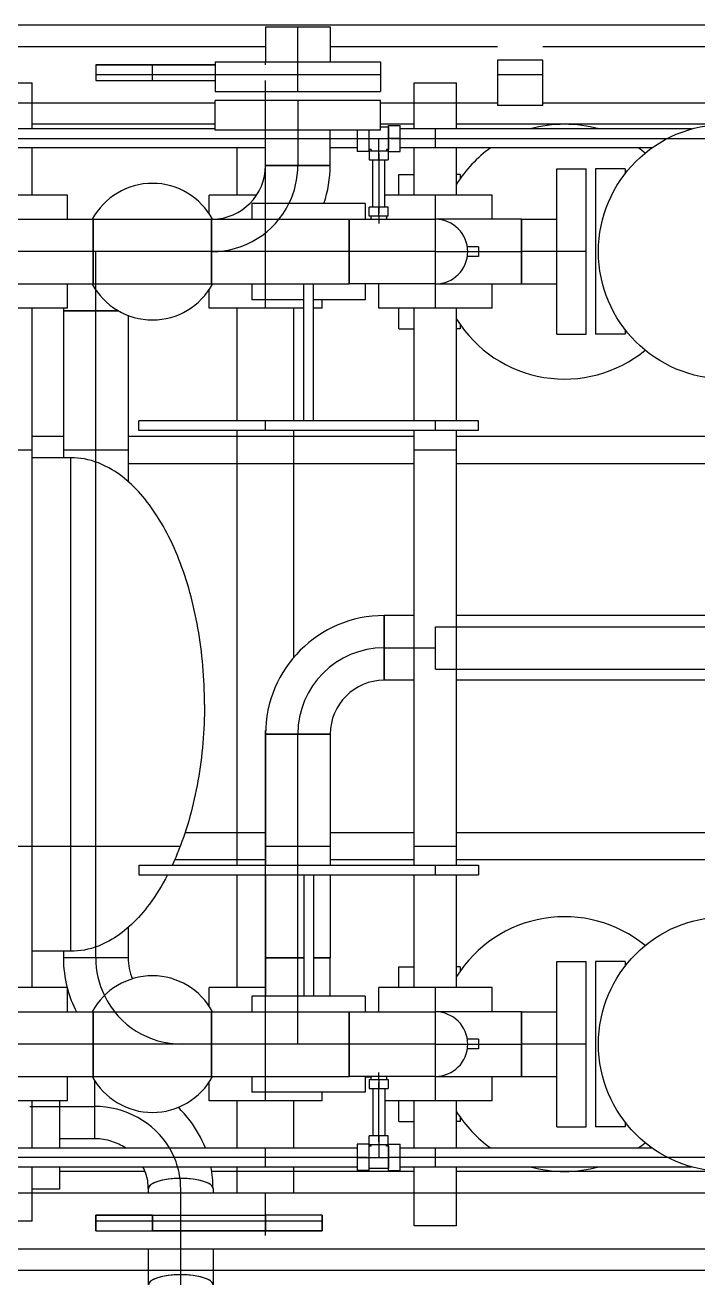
# Model space of a CAD drawing. Header units: inches. Extents: x 517790 to 538444, y 301815 to 302461.
# Drawn here: x 517881.361 to 517882.483, y 302322.958 to 302325.059 of the extents above; entities that cross this region are included whole.
import ezdxf

# ---------------------------------------------------------------- set-up
doc = ezdxf.new("R2010")
doc.units = ezdxf.units.IN
doc.header["$MEASUREMENT"] = 0
doc.layers.add('硅胶总平面底图 工艺装置区', color=253, linetype='Continuous')

msp = doc.modelspace()

# ---------------------------------------------------------------- linework, layer by layer
at = {"layer": '硅胶总平面底图 工艺装置区', "color": 253, "linetype": 'Continuous', "lineweight": -3}
for p, q in [((517881.7623, 302325.0589), (517875.7208, 302325.0589)), ((517881.8702, 302325.0589), (517881.7623, 302325.0589)), ((517881.7623, 302325.0561), (517881.8162, 302325.0561)), ((517881.7623, 302325.0561), (517881.7623, 302324.9977)), ((517881.7623, 302325.0561), (517881.8702, 302325.0561)), ((517881.8162, 302324.9482), (517881.8162, 302325.0561)), ((517881.8162, 302325.0561), (517881.8702, 302325.0561)), ((517882.1494, 302325.0589), (517881.8702, 302325.0589)), ((517881.8702, 302325.0561), (517881.8702, 302324.9977)), ((517882.2249, 302325.0589), (517882.1494, 302325.0589)), ((517883.2909, 302325.0589), (517882.2249, 302325.0589)), ((517875.8121, 302325.0235), (517881.7623, 302325.0235)), ((517881.8702, 302325.0235), (517882.1494, 302325.0235)), ((517882.2249, 302325.0235), (517883.5591, 302325.0235)), ((517881.6783, 302324.9977), (517881.8162, 302324.9977)), ((517881.6783, 302324.9977), (517881.6783, 302324.9482)), ((517881.8162, 302324.9977), (517881.9541, 302324.9977)), ((517881.9541, 302324.9977), (517881.9541, 302324.9482)), ((517882.1494, 302325.0006), (517882.1494, 302324.925)), ((517882.1494, 302325.0006), (517882.1494, 302324.925)), ((517882.2249, 302325.0006), (517882.1494, 302325.0006)), ((517882.2249, 302325.0006), (517882.1494, 302325.0006)), ((517882.2249, 302324.925), (517882.2249, 302325.0006)), ((517882.2249, 302324.925), (517882.2249, 302325.0006)), ((517881.5736, 302324.9929), (517881.4792, 302324.9929)), ((517881.4792, 302324.9929), (517881.5736, 302324.9929)), ((517881.4792, 302324.9929), (517881.4792, 302324.9665)), ((517881.4792, 302324.9929), (517881.4792, 302324.9665)), ((517881.9541, 302324.9763), (517881.4792, 302324.9763)), ((517881.5736, 302324.9665), (517881.5736, 302324.9929)), ((517881.5736, 302324.9665), (517881.5736, 302324.9929)), ((517881.6783, 302324.9929), (517881.5736, 302324.9929)), ((517881.5736, 302324.9929), (517881.6783, 302324.9929)), ((517881.5736, 302324.9665), (517881.5736, 302324.9929)), ((517881.7624, 302324.9929), (517881.7624, 302324.9972)), ((517882.2249, 302324.9763), (517882.1494, 302324.9763)), ((517881.3022, 302324.9628), (517881.373, 302324.9628)), ((517881.373, 302324.8859), (517881.373, 302324.9628)), ((517881.4792, 302324.9665), (517881.5736, 302324.9665)), ((517881.4792, 302324.9665), (517881.5736, 302324.9665)), ((517881.5736, 302324.9665), (517881.6783, 302324.9665)), ((517881.5736, 302324.9665), (517881.6783, 302324.9665)), ((517881.7624, 302324.5869), (517881.7624, 302324.9665)), ((517882.0102, 302324.9628), (517882.081, 302324.9628)), ((517882.0102, 302324.8859), (517882.0102, 302324.9628)), ((517882.081, 302324.8859), (517882.081, 302324.9628)), ((517881.6783, 302324.9482), (517881.8162, 302324.9482)), ((517881.8162, 302324.9482), (517881.9541, 302324.9482)), ((517881.6783, 302324.9291), (517880.5177, 302324.9291)), ((517881.8162, 302324.9331), (517881.6783, 302324.9331)), ((517881.6783, 302324.8837), (517881.6783, 302324.9331)), ((517881.8162, 302324.9331), (517881.8162, 302324.8252)), ((517881.9541, 302324.9331), (517881.8162, 302324.9331)), ((517881.9541, 302324.8837), (517881.9541, 302324.9331)), ((517882.1494, 302324.9291), (517881.9541, 302324.9291)), ((517882.2249, 302324.925), (517882.1494, 302324.925)), ((517882.2249, 302324.925), (517882.1494, 302324.925)), ((517883.3025, 302324.9291), (517882.2249, 302324.9291)), ((517881.6783, 302324.8937), (517881.373, 302324.8937)), ((517882.0102, 302324.8937), (517881.9541, 302324.8937)), ((517883.2251, 302324.8937), (517882.081, 302324.8937)), ((517881.6783, 302324.8859), (517878.0695, 302324.8859)), ((517881.8162, 302324.8837), (517881.6783, 302324.8837)), ((517881.7623, 302324.8252), (517881.7623, 302324.8837)), ((517881.9541, 302324.8837), (517881.8162, 302324.8837)), ((517881.8702, 302324.8252), (517881.8702, 302324.8837)), ((517881.9152, 302324.8837), (517881.9152, 302324.8484)), ((517881.9347, 302324.8837), (517881.9347, 302324.8484)), ((517881.9676, 302324.8888), (517881.9541, 302324.8888)), ((517881.9676, 302324.8484), (517881.9676, 302324.8918)), ((517881.9676, 302324.8918), (517881.9871, 302324.8918)), ((517881.9676, 302324.8888), (517881.9676, 302324.8514)), ((517881.9871, 302324.8484), (517881.9871, 302324.8918)), ((517882.4729, 302324.8859), (517881.9871, 302324.8859)), ((517882.0456, 302324.8544), (517882.0456, 302324.8859)), ((517878.0695, 302324.8701), (517881.7623, 302324.8701)), ((517881.7623, 302324.8544), (517878.0695, 302324.8544)), ((517881.373, 302324.7757), (517881.373, 302324.8544)), ((517881.7152, 302324.7757), (517881.7152, 302324.8544)), ((517881.7623, 302324.8701), (517881.8702, 302324.8701)), ((517881.8702, 302324.8701), (517881.9152, 302324.8701)), ((517881.9152, 302324.8544), (517881.8702, 302324.8544)), ((517881.9152, 302324.8701), (517881.9317, 302324.8701)), ((517881.9152, 302324.8701), (517881.9317, 302324.8701)), ((517881.9317, 302324.8701), (517881.9347, 302324.8701)), ((517881.9347, 302324.8701), (517881.9676, 302324.8701)), ((517881.9384, 302324.8514), (517881.9347, 302324.8514)), ((517881.9384, 302324.8514), (517881.9384, 302324.8492)), ((517881.9512, 302324.8492), (517881.9512, 302324.8701)), ((517881.9676, 302324.8514), (517881.9639, 302324.8514)), ((517881.9639, 302324.8514), (517881.9639, 302324.8492)), ((517881.9676, 302324.8701), (517881.9676, 302324.8701)), ((517881.9706, 302324.8701), (517881.9676, 302324.8701)), ((517881.9706, 302324.8701), (517881.9871, 302324.8701)), ((517881.9871, 302324.8701), (517881.9706, 302324.8701)), ((517881.9871, 302324.8701), (517882.4327, 302324.8701)), ((517882.4068, 302324.8544), (517881.9871, 302324.8544)), ((517882.0102, 302324.7757), (517882.0102, 302324.8544)), ((517882.081, 302324.7757), (517882.081, 302324.8544)), ((517882.4327, 302324.8701), (517882.6273, 302324.8701)), ((517881.9347, 302324.8484), (517881.9152, 302324.8484)), ((517881.9354, 302324.8492), (517881.9512, 302324.8492)), ((517881.9354, 302324.8492), (517881.9354, 302324.8342)), ((517881.9354, 302324.8342), (517881.9512, 302324.8342)), ((517881.9411, 302324.7554), (517881.9411, 302324.8342)), ((517881.9512, 302324.8445), (517881.9512, 302324.8492)), ((517881.9512, 302324.8492), (517881.9669, 302324.8492)), ((517881.9512, 302324.8445), (517881.9512, 302324.8342)), ((517881.9512, 302324.8342), (517881.9512, 302324.8445)), ((517881.9512, 302324.8342), (517881.9512, 302324.7554)), ((517881.9512, 302324.8342), (517881.9669, 302324.8342)), ((517881.9612, 302324.7554), (517881.9612, 302324.8342)), ((517881.9669, 302324.8492), (517881.9669, 302324.8342)), ((517881.9676, 302324.8484), (517881.9871, 302324.8484)), ((517881.7623, 302324.8252), (517881.8702, 302324.8252)), ((517881.8162, 302324.8252), (517881.7623, 302324.8252)), ((517881.8162, 302324.8252), (517881.8162, 302324.8252)), ((517881.8162, 302324.8252), (517881.8162, 302324.8252)), ((517881.8702, 302324.8252), (517881.8162, 302324.8252)), ((517881.9848, 302324.7757), (517881.9848, 302324.8102)), ((517881.9848, 302324.8102), (517882.0102, 302324.8102)), ((517882.0868, 302324.8102), (517882.081, 302324.8102)), ((517882.0868, 302324.8102), (517882.0868, 302324.803)), ((517882.2479, 302324.6813), (517882.2479, 302324.8192)), ((517882.2479, 302324.8192), (517882.2973, 302324.8192)), ((517882.2973, 302324.6813), (517882.2973, 302324.8192)), ((517882.3124, 302324.8192), (517882.3124, 302324.6813)), ((517882.3619, 302324.8192), (517882.3124, 302324.8192)), ((517882.3619, 302324.8192), (517882.3619, 302324.8111)), ((517881.432, 302324.7757), (517881.2432, 302324.7757)), ((517881.432, 302324.7353), (517881.432, 302324.7757)), ((517881.7474, 302324.7757), (517881.668, 302324.7757)), ((517881.668, 302324.7451), (517881.668, 302324.7757)), ((517882.14, 302324.7757), (517881.9612, 302324.7757)), ((517882.0456, 302324.5869), (517882.0456, 302324.7757)), ((517882.14, 302324.7353), (517882.14, 302324.7757)), ((517881.7397, 302324.7616), (517881.7397, 302324.7353)), ((517881.9285, 302324.7616), (517881.7397, 302324.7616)), ((517881.9285, 302324.7616), (517881.9285, 302324.7353)), ((517881.9669, 302324.7554), (517881.9354, 302324.7554)), ((517881.9354, 302324.7404), (517881.9354, 302324.7554)), ((517881.9512, 302324.7451), (517881.9512, 302324.7554)), ((517881.9512, 302324.7554), (517881.9512, 302324.7451)), ((517881.9669, 302324.7404), (517881.9669, 302324.7554)), ((517879.2158, 302324.7353), (517881.4748, 302324.7353)), ((517881.4748, 302324.6274), (517881.4748, 302324.7353)), ((517881.4748, 302324.7353), (517881.6723, 302324.7353)), ((517881.4748, 302324.7353), (517881.4748, 302324.6274)), ((517881.6723, 302324.6274), (517881.6723, 302324.7353)), ((517881.6723, 302324.7353), (517881.6723, 302324.6274)), ((517881.6723, 302324.7353), (517881.9017, 302324.7353)), ((517881.9017, 302324.6274), (517881.9017, 302324.7353)), ((517881.9017, 302324.7353), (517882.0456, 302324.7353)), ((517881.9017, 302324.7353), (517881.9017, 302324.6274)), ((517881.9285, 302324.7356), (517881.9371, 302324.7356)), ((517881.9669, 302324.7404), (517881.9354, 302324.7404)), ((517881.9384, 302324.7353), (517881.9384, 302324.7404)), ((517881.9512, 302324.7404), (517881.9512, 302324.7451)), ((517881.9512, 302324.7404), (517881.9512, 302324.7404)), ((517881.9512, 302324.7404), (517881.9512, 302324.7353)), ((517881.9512, 302324.7353), (517881.9512, 302324.7285)), ((517881.9639, 302324.7404), (517881.9639, 302324.7353)), ((517882.1894, 302324.7353), (517882.0456, 302324.7353)), ((517882.1894, 302324.7353), (517882.1894, 302324.6813)), ((517882.1894, 302324.6813), (517882.1894, 302324.7353)), ((517882.1894, 302324.7353), (517882.2479, 302324.7353)), ((517882.1173, 302324.6894), (517882.0989, 302324.6894)), ((517882.1173, 302324.6894), (517882.1173, 302324.6733)), ((517881.4748, 302324.6813), (517879.263, 302324.6813)), ((517881.4748, 302324.6813), (517881.4748, 302324.6813)), ((517881.6723, 302324.6813), (517881.4748, 302324.6813)), ((517881.4748, 302324.6813), (517881.4748, 302324.6813)), ((517881.4792, 302324.6176), (517881.4792, 302324.6813)), ((517881.6723, 302324.6813), (517881.6723, 302324.6813)), ((517881.9017, 302324.6813), (517881.6723, 302324.6813)), ((517881.9017, 302324.6813), (517881.9017, 302324.6813)), ((517881.9017, 302324.6813), (517881.9017, 302324.6813)), ((517882.0456, 302324.6813), (517881.9017, 302324.6813)), ((517882.0456, 302324.6813), (517882.1173, 302324.6813)), ((517882.1173, 302324.6733), (517882.0989, 302324.6733)), ((517882.1173, 302324.6813), (517882.1894, 302324.6813)), ((517882.1894, 302324.6813), (517882.1894, 302324.6813)), ((517882.1894, 302324.6813), (517882.1894, 302324.6813)), ((517882.1894, 302324.6813), (517882.1894, 302324.6274)), ((517882.2973, 302324.6813), (517882.1894, 302324.6813)), ((517882.1894, 302324.6274), (517882.1894, 302324.6813)), ((517882.2479, 302324.5435), (517882.2479, 302324.6813)), ((517882.2973, 302324.5435), (517882.2973, 302324.6813)), ((517882.3124, 302324.6813), (517882.3124, 302324.5435)), ((517879.2158, 302324.6274), (517881.4748, 302324.6274)), ((517881.432, 302324.5869), (517881.432, 302324.6274)), ((517881.4748, 302324.6274), (517881.6723, 302324.6274)), ((517881.6723, 302324.6274), (517881.9017, 302324.6274)), ((517881.7397, 302324.6274), (517881.7397, 302324.6011)), ((517881.8261, 302324.3991), (517881.8261, 302324.6274)), ((517881.8421, 302324.3991), (517881.8421, 302324.6274)), ((517882.0456, 302324.6274), (517881.9017, 302324.6274)), ((517881.9285, 302324.6274), (517881.9285, 302324.6011)), ((517881.9512, 302324.5869), (517881.9512, 302324.6274)), ((517882.0456, 302324.6274), (517882.1894, 302324.6274)), ((517882.14, 302324.5869), (517882.14, 302324.6274)), ((517882.1894, 302324.6274), (517882.2479, 302324.6274)), ((517881.4792, 302324.5826), (517881.4792, 302324.6176)), ((517881.668, 302324.5869), (517881.668, 302324.6176)), ((517881.8261, 302324.6011), (517881.7397, 302324.6011)), ((517881.9285, 302324.6011), (517881.8421, 302324.6011)), ((517881.8568, 302324.5869), (517881.8568, 302324.6011)), ((517881.432, 302324.5869), (517881.2432, 302324.5869)), ((517881.373, 302323.4542), (517881.373, 302324.5869)), ((517881.4252, 302324.5869), (517881.4252, 302324.5826)), ((517881.4792, 302324.5826), (517881.4252, 302324.5826)), ((517881.4252, 302324.5826), (517881.4252, 302324.3377)), ((517881.4252, 302324.5826), (517881.4792, 302324.5826)), ((517881.4792, 302324.3305), (517881.4792, 302324.5826)), ((517881.5169, 302324.5826), (517881.4792, 302324.5826)), ((517881.4792, 302324.5826), (517881.4792, 302324.5826)), ((517881.4792, 302324.5826), (517881.5169, 302324.5826)), ((517881.8261, 302324.5869), (517881.668, 302324.5869)), ((517881.7152, 302324.3991), (517881.7152, 302324.5869)), ((517881.8096, 302324.3991), (517881.8096, 302324.5869)), ((517881.8568, 302324.5869), (517881.8421, 302324.5869)), ((517882.14, 302324.5869), (517881.9512, 302324.5869)), ((517881.9848, 302324.5525), (517881.9848, 302324.5869)), ((517882.0102, 302324.3991), (517882.0102, 302324.5869)), ((517882.081, 302324.3991), (517882.081, 302324.5869)), ((517881.5331, 302324.5749), (517881.5331, 302324.298)), ((517882.0868, 302324.5597), (517882.0868, 302324.5525)), ((517881.9848, 302324.5525), (517882.0102, 302324.5525)), ((517882.0868, 302324.5525), (517882.081, 302324.5525)), ((517882.2479, 302324.5435), (517882.2973, 302324.5435)), ((517882.3619, 302324.5435), (517882.3124, 302324.5435)), ((517882.3619, 302324.5516), (517882.3619, 302324.5435)), ((517882.1173, 302324.3991), (517881.5509, 302324.3991)), ((517881.5509, 302324.383), (517881.5509, 302324.3991)), ((517881.7624, 302324.383), (517881.7624, 302324.3991)), ((517882.0456, 302324.383), (517882.0456, 302324.3991)), ((517882.1173, 302324.383), (517882.1173, 302324.3991)), ((517881.373, 302324.3736), (517881.4252, 302324.3736)), ((517881.5331, 302324.3736), (517882.0102, 302324.3736)), ((517882.1173, 302324.383), (517881.5509, 302324.383)), ((517881.7152, 302323.6581), (517881.7152, 302324.383)), ((517881.8096, 302324.005), (517881.8096, 302324.383)), ((517882.0102, 302323.6581), (517882.0102, 302324.383)), ((517882.081, 302323.6581), (517882.081, 302324.383)), ((517882.081, 302324.3736), (517883.2373, 302324.3736)), ((517881.3022, 302324.3509), (517881.373, 302324.3509)), ((517881.4252, 302324.3509), (517881.5331, 302324.3509)), ((517882.0102, 302324.3509), (517882.081, 302324.3509)), ((517881.4376, 302324.3377), (517881.373, 302324.3377)), ((517881.4376, 302323.5146), (517881.4376, 302324.3377)), ((517881.4376, 302323.5146), (517881.4376, 302324.3377)), ((517881.4792, 302323.5218), (517881.4792, 302324.3305)), ((517881.5331, 302324.3283), (517882.0102, 302324.3283)), ((517882.081, 302324.3283), (517883.2373, 302324.3283)), ((517881.9601, 302324.0745), (517881.9601, 302323.9666)), ((517881.9601, 302323.9666), (517881.9601, 302324.0745)), ((517882.0102, 302324.0745), (517881.9601, 302324.0745)), ((517883.0556, 302324.0745), (517882.081, 302324.0745)), ((517882.0456, 302323.9851), (517882.0456, 302324.0559)), ((517882.0456, 302324.0559), (517883.2727, 302324.0559)), ((517881.9601, 302324.0205), (517881.9601, 302324.0205)), ((517881.9601, 302324.0205), (517881.9601, 302324.0205)), ((517881.9601, 302324.0205), (517882.0102, 302324.0205)), ((517882.0102, 302324.0205), (517882.0456, 302324.0205)), ((517882.0456, 302323.9851), (517883.2727, 302323.9851)), ((517882.0102, 302323.9666), (517881.9601, 302323.9666)), ((517883.0556, 302323.9666), (517882.081, 302323.9666)), ((517881.7623, 302323.8767), (517881.8702, 302323.8767)), ((517881.8702, 302323.8767), (517881.7623, 302323.8767)), ((517881.7623, 302323.8767), (517881.7623, 302323.6581)), ((517881.7624, 302323.2654), (517881.7624, 302323.8829)), ((517881.8162, 302323.8767), (517881.8162, 302323.8767)), ((517881.8162, 302323.8767), (517881.8162, 302323.8767)), ((517881.8162, 302323.6581), (517881.8162, 302323.8767)), ((517881.8702, 302323.8767), (517881.8702, 302323.6581)), ((517881.6281, 302323.7128), (517881.7623, 302323.7128)), ((517881.8702, 302323.7128), (517882.0102, 302323.7128)), ((517882.081, 302323.7128), (517883.2373, 302323.7128)), ((517875.897, 302323.6901), (517881.6201, 302323.6901)), ((517881.7623, 302323.6901), (517881.8702, 302323.6901)), ((517882.0102, 302323.6901), (517882.081, 302323.6901)), ((517881.5509, 302323.6581), (517882.1173, 302323.6581)), ((517881.5509, 302323.6581), (517881.5509, 302323.642)), ((517881.6109, 302323.6675), (517881.7623, 302323.6675)), ((517881.8162, 302323.642), (517881.8162, 302323.6581)), ((517881.8702, 302323.6675), (517882.0102, 302323.6675)), ((517882.0456, 302323.642), (517882.0456, 302323.6581)), ((517882.081, 302323.6675), (517883.2373, 302323.6675)), ((517882.1173, 302323.6581), (517882.1173, 302323.642)), ((517881.5509, 302323.642), (517882.1173, 302323.642)), ((517881.7152, 302323.4542), (517881.7152, 302323.642)), ((517881.7623, 302323.642), (517881.7623, 302323.5036)), ((517881.8162, 302323.5036), (517881.8162, 302323.642)), ((517881.8261, 302323.642), (517881.8261, 302323.44)), ((517881.8421, 302323.642), (517881.8421, 302323.44)), ((517881.8702, 302323.642), (517881.8702, 302323.5036)), ((517882.0102, 302323.4542), (517882.0102, 302323.642)), ((517882.081, 302323.4542), (517882.081, 302323.642)), ((517881.5331, 302323.5543), (517881.5331, 302323.5036)), ((517881.4376, 302323.5146), (517881.373, 302323.5146)), ((517881.4252, 302323.5146), (517881.4252, 302323.5036)), ((517881.4792, 302323.5036), (517881.4792, 302323.5218)), ((517881.5331, 302323.5036), (517881.4252, 302323.5036)), ((517881.4792, 302323.5036), (517881.4252, 302323.5036)), ((517881.4792, 302323.5036), (517881.4792, 302323.5036)), ((517881.4792, 302323.5036), (517881.4792, 302323.5036)), ((517881.5331, 302323.5036), (517881.4792, 302323.5036)), ((517881.8261, 302323.5036), (517881.7623, 302323.5036)), ((517881.7623, 302323.5036), (517881.8162, 302323.5036)), ((517881.7623, 302323.5036), (517881.7623, 302323.44)), ((517881.8162, 302323.5036), (517881.8162, 302323.5036)), ((517881.8162, 302323.5036), (517881.8162, 302323.5036)), ((517881.8162, 302323.44), (517881.8162, 302323.5036)), ((517881.8162, 302323.5036), (517881.8261, 302323.5036)), ((517881.8702, 302323.5036), (517881.8421, 302323.5036)), ((517881.8421, 302323.5036), (517881.8702, 302323.5036)), ((517881.8702, 302323.44), (517881.8702, 302323.5036)), ((517881.9848, 302323.4542), (517881.9848, 302323.4886)), ((517881.9848, 302323.4886), (517882.0102, 302323.4886)), ((517882.0868, 302323.4886), (517882.081, 302323.4886)), ((517882.0868, 302323.4886), (517882.0868, 302323.4814)), ((517882.2479, 302323.3598), (517882.2479, 302323.4976)), ((517882.2479, 302323.4976), (517882.2973, 302323.4976)), ((517882.2973, 302323.3598), (517882.2973, 302323.4976)), ((517882.3124, 302323.4976), (517882.3124, 302323.3598)), ((517882.3619, 302323.4976), (517882.3124, 302323.4976)), ((517882.3619, 302323.4976), (517882.3619, 302323.4895)), ((517881.432, 302323.4542), (517881.2432, 302323.4542)), ((517881.432, 302323.4137), (517881.432, 302323.4542)), ((517881.7623, 302323.4542), (517881.668, 302323.4542)), ((517881.668, 302323.4235), (517881.668, 302323.4542)), ((517882.14, 302323.4542), (517881.9512, 302323.4542)), ((517881.9512, 302323.4137), (517881.9512, 302323.4542)), ((517882.0456, 302323.2654), (517882.0456, 302323.4542)), ((517882.14, 302323.4137), (517882.14, 302323.4542)), ((517881.7397, 302323.44), (517881.7397, 302323.4137)), ((517881.9285, 302323.44), (517881.7397, 302323.44)), ((517881.8162, 302323.3598), (517881.8162, 302323.44)), ((517881.9285, 302323.44), (517881.9285, 302323.4137)), ((517879.2158, 302323.4137), (517881.4748, 302323.4137)), ((517881.4748, 302323.3058), (517881.4748, 302323.4137)), ((517881.4748, 302323.4137), (517881.6723, 302323.4137)), ((517881.4748, 302323.4137), (517881.4748, 302323.3598)), ((517881.6723, 302323.3058), (517881.6723, 302323.4137)), ((517881.6723, 302323.4137), (517881.6723, 302323.3058)), ((517881.6723, 302323.4137), (517881.9017, 302323.4137)), ((517881.9017, 302323.4137), (517881.9017, 302323.3058)), ((517881.9017, 302323.3058), (517881.9017, 302323.4137)), ((517881.9017, 302323.4137), (517882.0456, 302323.4137)), ((517882.1894, 302323.4137), (517882.0456, 302323.4137)), ((517882.1894, 302323.3598), (517882.1894, 302323.4137)), ((517882.1894, 302323.4137), (517882.2479, 302323.4137)), ((517882.1894, 302323.4137), (517882.1894, 302323.3598)), ((517881.4748, 302323.3598), (517879.263, 302323.3598)), ((517881.4748, 302323.3598), (517881.4748, 302323.3598)), ((517881.6723, 302323.3598), (517881.4748, 302323.3598)), ((517881.4748, 302323.3598), (517881.4748, 302323.3598)), ((517881.4748, 302323.3598), (517881.4748, 302323.3058)), ((517881.6723, 302323.3598), (517881.6723, 302323.3598)), ((517881.9017, 302323.3598), (517881.6723, 302323.3598)), ((517881.9017, 302323.3598), (517881.9017, 302323.3598)), ((517881.9017, 302323.3598), (517881.9017, 302323.3598)), ((517882.0456, 302323.3598), (517881.9017, 302323.3598)), ((517882.0456, 302323.3598), (517882.1173, 302323.3598)), ((517882.1173, 302323.3678), (517882.0989, 302323.3678)), ((517882.1173, 302323.3678), (517882.1173, 302323.3517)), ((517882.1173, 302323.3598), (517882.1894, 302323.3598)), ((517882.2973, 302323.3598), (517882.1894, 302323.3598)), ((517882.1894, 302323.3058), (517882.1894, 302323.3598)), ((517882.1894, 302323.3598), (517882.1894, 302323.3598)), ((517882.1894, 302323.3598), (517882.1894, 302323.3598)), ((517882.1894, 302323.3598), (517882.1894, 302323.3058)), ((517882.2479, 302323.2219), (517882.2479, 302323.3598)), ((517882.2973, 302323.2219), (517882.2973, 302323.3598)), ((517882.3124, 302323.3598), (517882.3124, 302323.2219)), ((517882.1173, 302323.3517), (517882.0989, 302323.3517)), ((517879.2158, 302323.3058), (517881.4748, 302323.3058)), ((517881.432, 302323.2654), (517881.432, 302323.3058)), ((517881.4748, 302323.3058), (517881.6723, 302323.3058)), ((517881.4769, 302323.2995), (517881.4769, 302323.2559)), ((517881.668, 302323.2654), (517881.668, 302323.296)), ((517881.6723, 302323.3058), (517881.9017, 302323.3058)), ((517881.7397, 302323.3058), (517881.7397, 302323.2795)), ((517882.0456, 302323.3058), (517881.9017, 302323.3058)), ((517881.9285, 302323.3058), (517881.9285, 302323.2795)), ((517881.9285, 302323.3055), (517881.9371, 302323.3055)), ((517881.9354, 302323.3007), (517881.9669, 302323.3007)), ((517881.9354, 302323.3007), (517881.9354, 302323.2857)), ((517881.9384, 302323.3007), (517881.9384, 302323.3058)), ((517881.9512, 302323.3058), (517881.9512, 302323.3126)), ((517881.9512, 302323.3007), (517881.9512, 302323.3058)), ((517881.9512, 302323.3007), (517881.9512, 302323.3007)), ((517881.9512, 302323.3007), (517881.9512, 302323.296)), ((517881.9512, 302323.296), (517881.9512, 302323.2857)), ((517881.9512, 302323.2857), (517881.9512, 302323.296)), ((517881.9639, 302323.3058), (517881.9639, 302323.3007)), ((517881.9669, 302323.3007), (517881.9669, 302323.2857)), ((517882.0456, 302323.3058), (517882.1894, 302323.3058)), ((517882.14, 302323.2654), (517882.14, 302323.3058)), ((517882.1894, 302323.3058), (517882.2479, 302323.3058)), ((517881.9285, 302323.2795), (517881.7397, 302323.2795)), ((517881.8568, 302323.2654), (517881.8568, 302323.2795)), ((517881.9354, 302323.2857), (517881.9669, 302323.2857)), ((517881.9411, 302323.2857), (517881.9411, 302323.2069)), ((517881.9512, 302323.2069), (517881.9512, 302323.2857)), ((517881.9612, 302323.2857), (517881.9612, 302323.2069)), ((517881.432, 302323.2654), (517881.2432, 302323.2654)), ((517881.369, 302323.2559), (517881.373, 302323.2559)), ((517881.373, 302323.1867), (517881.373, 302323.2654)), ((517881.373, 302323.2559), (517881.4769, 302323.2559)), ((517881.4184, 302323.2654), (517881.4184, 302323.2559)), ((517881.4184, 302323.2559), (517881.4184, 302323.1867)), ((517881.4769, 302323.2559), (517881.4769, 302323.202)), ((517881.4769, 302323.2559), (517881.4769, 302323.2559)), ((517881.4769, 302323.2559), (517881.4769, 302323.2559)), ((517881.8568, 302323.2654), (517881.668, 302323.2654)), ((517881.7152, 302323.1867), (517881.7152, 302323.2654)), ((517881.8096, 302323.1867), (517881.8096, 302323.2654)), ((517882.14, 302323.2654), (517881.9612, 302323.2654)), ((517881.9848, 302323.2309), (517881.9848, 302323.2654)), ((517882.0102, 302323.1867), (517882.0102, 302323.2654)), ((517882.081, 302323.1867), (517882.081, 302323.2654)), ((517882.0868, 302323.2381), (517882.0868, 302323.2309)), ((517881.9848, 302323.2309), (517882.0102, 302323.2309)), ((517882.0868, 302323.2309), (517882.081, 302323.2309)), ((517882.2479, 302323.2219), (517882.2973, 302323.2219)), ((517882.3619, 302323.2219), (517882.3124, 302323.2219)), ((517882.3619, 302323.23), (517882.3619, 302323.2219)), ((517881.4769, 302323.202), (517881.4184, 302323.202)), ((517881.9152, 302323.1927), (517881.9152, 302323.1493)), ((517881.9347, 302323.1927), (517881.9152, 302323.1927)), ((517881.9347, 302323.1927), (517881.9347, 302323.1493)), ((517881.9669, 302323.2069), (517881.9354, 302323.2069)), ((517881.9354, 302323.1919), (517881.9354, 302323.2069)), ((517881.9669, 302323.1919), (517881.9354, 302323.1919)), ((517881.9384, 302323.1897), (517881.9384, 302323.1919)), ((517881.9512, 302323.1966), (517881.9512, 302323.2069)), ((517881.9512, 302323.2069), (517881.9512, 302323.1966)), ((517881.9512, 302323.1966), (517881.9512, 302323.1919)), ((517881.9512, 302323.1919), (517881.9512, 302323.171)), ((517881.9639, 302323.1897), (517881.9639, 302323.1919)), ((517881.9669, 302323.1919), (517881.9669, 302323.2069)), ((517881.9676, 302323.1493), (517881.9676, 302323.1927)), ((517881.9676, 302323.1927), (517881.9871, 302323.1927)), ((517881.9871, 302323.1493), (517881.9871, 302323.1927)), ((517878.0695, 302323.1867), (517881.9152, 302323.1867)), ((517881.9152, 302323.171), (517878.0695, 302323.171)), ((517881.7624, 302323.1552), (517881.7624, 302323.1867)), ((517881.9317, 302323.171), (517881.9152, 302323.171)), ((517881.9152, 302323.171), (517881.9317, 302323.171)), ((517881.9317, 302323.171), (517881.9347, 302323.171)), ((517881.9384, 302323.1897), (517881.9347, 302323.1897)), ((517881.9347, 302323.171), (517881.9676, 302323.171)), ((517881.9676, 302323.1897), (517881.9639, 302323.1897)), ((517881.9676, 302323.1897), (517881.9676, 302323.1522)), ((517881.9676, 302323.171), (517881.9676, 302323.171)), ((517881.9706, 302323.171), (517881.9676, 302323.171)), ((517881.9871, 302323.171), (517881.9706, 302323.171)), ((517881.9871, 302323.171), (517881.9706, 302323.171)), ((517881.9871, 302323.1867), (517882.4068, 302323.1867)), ((517882.4327, 302323.171), (517881.9871, 302323.171)), ((517882.0456, 302323.1552), (517882.0456, 302323.1867)), ((517882.6273, 302323.171), (517882.4327, 302323.171)), ((517878.0695, 302323.1552), (517881.9152, 302323.1552)), ((517881.373, 302323.0648), (517881.373, 302323.1552)), ((517881.4184, 302323.1552), (517881.4184, 302323.118)), ((517881.7152, 302323.112), (517881.7152, 302323.1552)), ((517881.8096, 302323.112), (517881.8096, 302323.1552)), ((517881.9347, 302323.1493), (517881.9152, 302323.1493)), ((517881.9676, 302323.1522), (517881.9347, 302323.1522)), ((517881.9676, 302323.1493), (517881.9871, 302323.1493)), ((517881.9871, 302323.1552), (517882.4729, 302323.1552)), ((517882.0102, 302323.057), (517882.0102, 302323.1552)), ((517882.081, 302323.057), (517882.081, 302323.1552)), ((517881.5614, 302323.1474), (517881.4184, 302323.1474)), ((517882.0102, 302323.1474), (517881.6725, 302323.1474)), ((517883.2251, 302323.1474), (517882.081, 302323.1474)), ((517880.5177, 302323.112), (517883.3025, 302323.112)), ((517881.4184, 302323.118), (517881.373, 302323.118)), ((517881.5668, 302323.1191), (517881.5668, 302323.112)), ((517881.6208, 302323.1192), (517881.6208, 302323.1191)), ((517881.6208, 302323.112), (517881.6208, 302323.1191)), ((517881.6208, 302323.1191), (517881.6208, 302323.1191)), ((517881.6208, 302323.0176), (517881.6208, 302323.112)), ((517881.6747, 302323.1191), (517881.6747, 302323.112)), ((517881.7624, 302323.0746), (517881.7624, 302323.112)), ((517881.5736, 302323.0746), (517881.4792, 302323.0746)), ((517881.4792, 302323.0746), (517881.5736, 302323.0746)), ((517881.4792, 302323.0746), (517881.4792, 302323.0482)), ((517881.4792, 302323.0482), (517881.4792, 302323.0746)), ((517881.5736, 302323.0482), (517881.5736, 302323.0746)), ((517881.5736, 302323.0746), (517881.5736, 302323.0482)), ((517881.5736, 302323.0746), (517881.7624, 302323.0746)), ((517881.5736, 302323.0746), (517881.7624, 302323.0746)), ((517881.5736, 302323.0746), (517881.5736, 302323.0482)), ((517881.7624, 302323.0746), (517881.7624, 302323.0482)), ((517881.7624, 302323.0482), (517881.7624, 302323.0746)), ((517881.8568, 302323.0746), (517881.7624, 302323.0746)), ((517881.8568, 302323.0746), (517881.7624, 302323.0746)), ((517881.7624, 302323.0746), (517881.7624, 302323.0482)), ((517881.8568, 302323.0482), (517881.8568, 302323.0746)), ((517881.8568, 302323.0746), (517881.8568, 302323.0482)), ((517881.373, 302323.0648), (517881.3022, 302323.0648)), ((517881.8568, 302323.0648), (517881.4792, 302323.0648)), ((517881.4792, 302323.0482), (517881.5736, 302323.0482)), ((517881.4792, 302323.0482), (517881.5736, 302323.0482)), ((517881.7624, 302323.0482), (517881.5736, 302323.0482)), ((517881.5736, 302323.0482), (517881.7624, 302323.0482)), ((517881.7624, 302323.0406), (517881.7624, 302323.0482)), ((517881.7624, 302323.0482), (517881.8568, 302323.0482)), ((517881.8568, 302323.0482), (517881.7624, 302323.0482)), ((517882.081, 302323.057), (517882.0102, 302323.057)), ((517883.5591, 302323.0176), (517875.8121, 302323.0176)), ((517881.5668, 302323.0176), (517881.5668, 302322.9585)), ((517881.6208, 302322.9752), (517881.6208, 302323.0176)), ((517881.6747, 302323.0176), (517881.6747, 302322.9585)), ((517881.5668, 302322.9822), (517881.3254, 302322.9822)), ((517881.6747, 302322.9822), (517881.5668, 302322.9822)), ((517883.6503, 302322.9822), (517881.6747, 302322.9822)), ((517881.6208, 302322.9585), (517881.6208, 302322.9752)), ((517881.6208, 302322.9585), (517881.6208, 302322.9584)), ((517881.6208, 302322.9584), (517881.6208, 302322.9584))]:
    msp.add_line(p, q, dxfattribs=at)
for centre in [(517882.53, 302324.6813), (517882.53, 302323.3598)]:
    msp.add_circle(centre, 0.2124, dxfattribs=at)
for centre, radius, start, end in [((517882.2609, 302324.6813), 0.2124, 74.3895, 105.6105), ((517882.2609, 302324.6813), 0.2124, 125.4458, 147.9218), ((517882.2609, 302324.6813), 0.2124, 50.695, 54.5542), ((517881.6723, 302324.8252), 0.0899, 270.9628, 0), ((517881.6723, 302324.8252), 0.1439, 333.752, 0), ((517881.6723, 302324.8252), 0.1978, 341.2378, 0), ((517881.5736, 302324.6813), 0.1139, 28.2737, 151.7263), ((517881.6723, 302324.8252), 0.1439, 270, 333.752), ((517881.9512, 302324.7285), 0.0157, 144.014, 154.5474), ((517881.9512, 302324.7285), 0.0157, 25.4526, 35.986), ((517882.0456, 302324.6813), 0.0539, 270, 90), ((517882.0456, 302324.6813), 0.0539, 0, 90), ((517882.0456, 302324.6813), 0.0539, 270, 0), ((517881.5736, 302324.6813), 0.1139, 208.2737, 331.7263), ((517882.2609, 302324.6813), 0.2124, 212.0782, 309.305), ((517881.9601, 302323.8767), 0.1978, 90, 180), ((517881.9601, 302323.8767), 0.1439, 90, 180), ((517881.9601, 302323.8767), 0.0899, 90, 180), ((517882.2609, 302323.3598), 0.2124, 50.695, 147.9218), ((517881.623, 302323.5036), 0.1978, 180, 194.481), ((517881.623, 302323.5036), 0.1439, 180, 205.8728), ((517881.623, 302323.5036), 0.0899, 180, 202.8877), ((517881.5736, 302323.3598), 0.1139, 28.2737, 151.7263), ((517881.623, 302323.5036), 0.1978, 195.0103, 207.0357), ((517881.623, 302323.5036), 0.1439, 205.8728, 270), ((517882.0456, 302323.3598), 0.0539, 0, 90), ((517882.0456, 302323.3598), 0.0539, 270, 90), ((517882.0456, 302323.3598), 0.0539, 270, 0), ((517881.5736, 302323.3598), 0.1139, 208.2737, 331.7263), ((517881.9512, 302323.3126), 0.0157, 205.4526, 215.986), ((517881.9512, 302323.3126), 0.0157, 324.014, 334.5474), ((517882.2609, 302323.3598), 0.2124, 212.0782, 234.5542), ((517882.2609, 302323.3598), 0.2124, 305.4458, 309.305), ((517881.4903, 302323.1191), 0.1844, 0.0083, 11.2843), ((517882.2609, 302323.3598), 0.2124, 254.3895, 285.6105)]:
    msp.add_arc(centre, radius, start, end, dxfattribs=at)
for centre, major_axis, ratio, start_param, end_param in [((517881.4769, 302323.1191), (0.1439, 0), 0.95073, 0.516807, 1.570796), ((517881.4769, 302323.1191), (0.1439, 0), 0.95073, 0.266734, 0.516807), ((517881.4769, 302323.1191), (0.1439, 0), 0.95073, 0.122565, 0.266734), ((517881.6208, 302323.1191), (0.0539, 0), 0.310021, 0, 3.141593), ((517881.6208, 302323.1191), (-0.0539, 0), 0.310021, 3.141593, 6.283185), ((517881.4769, 302323.1191), (0.1439, 0), 0.95073, 0, 0.122565), ((517881.6208, 302322.9585), (-0.0539, 0), 0.310021, 3.141593, 6.283185), ((517881.6208, 302322.9585), (0.0539, 0), 0.310021, 0, 3.141593)]:
    msp.add_ellipse(centre, major_axis=major_axis, ratio=ratio, start_param=start_param, end_param=end_param, dxfattribs=at)
for points, knots in [([(517881.6604, 302323.9261), (517881.6604, 302323.9692), (517881.6567, 302324.0123), (517881.6495, 302324.0533), (517881.6423, 302324.0943), (517881.6316, 302324.1332), (517881.6179, 302324.1681), (517881.6041, 302324.2029), (517881.5874, 302324.2338), (517881.5686, 302324.2591), (517881.5497, 302324.2845), (517881.5287, 302324.3043), (517881.5065, 302324.3176), (517881.4914, 302324.3266), (517881.4758, 302324.3327), (517881.4601, 302324.3356), (517881.4526, 302324.337), (517881.4451, 302324.3377), (517881.4376, 302324.3377)], [4.712389, 4.712389, 4.712389, 4.712389, 5.026548, 5.026548, 5.026548, 5.340708, 5.340708, 5.340708, 5.654867, 5.654867, 5.654867, 5.969026, 5.969026, 5.969026, 6.18215, 6.18215, 6.18215, 6.283185, 6.283185, 6.283185, 6.283185]), ([(517881.6604, 302323.9261), (517881.6604, 302323.883), (517881.6567, 302323.84), (517881.6495, 302323.799), (517881.6423, 302323.758), (517881.6316, 302323.7191), (517881.6179, 302323.6842), (517881.6143, 302323.6752), (517881.6106, 302323.6665), (517881.6067, 302323.6581)], [4.712389, 4.712389, 4.712389, 4.712389, 5.0265482, 5.0265482, 5.0265482, 5.3407075, 5.3407075, 5.3407075, 5.4217857, 5.4217857, 5.4217857, 5.4217857]), ([(517881.5988, 302323.642), (517881.5895, 302323.6241), (517881.5794, 302323.6077), (517881.5686, 302323.5932), (517881.5497, 302323.5678), (517881.5287, 302323.548), (517881.5065, 302323.5347), (517881.4914, 302323.5257), (517881.4758, 302323.5196), (517881.4601, 302323.5167), (517881.4526, 302323.5153), (517881.4451, 302323.5146), (517881.4376, 302323.5146)], [5.4743852, 5.4743852, 5.4743852, 5.4743852, 5.6548668, 5.6548668, 5.6548668, 5.969026, 5.969026, 5.969026, 6.1821502, 6.1821502, 6.1821502, 6.2831853, 6.2831853, 6.2831853, 6.2831853]), ([(517881.6619, 302323.1867), (517881.6555, 302323.2029), (517881.6469, 302323.2181), (517881.6364, 302323.2319), (517881.6304, 302323.2399), (517881.6237, 302323.2473), (517881.6165, 302323.2543)], [5.0698365, 5.0698365, 5.0698365, 5.0698365, 5.3384713, 5.3384713, 5.3384713, 5.4926988, 5.4926988, 5.4926988, 5.4926988]), ([(517881.5288, 302323.1867), (517881.5218, 302323.1913), (517881.514, 302323.195), (517881.5057, 302323.1976), (517881.4969, 302323.2003), (517881.4876, 302323.2018), (517881.4782, 302323.202), (517881.4778, 302323.202), (517881.4773, 302323.202), (517881.4769, 302323.202)], [5.6815382, 5.6815382, 5.6815382, 5.6815382, 5.9659707, 5.9659707, 5.9659707, 6.2688782, 6.2688782, 6.2688782, 6.2831853, 6.2831853, 6.2831853, 6.2831853]), ([(517881.5668, 302323.1191), (517881.5668, 302323.1275), (517881.5654, 302323.1359), (517881.5627, 302323.144), (517881.5614, 302323.1478), (517881.5597, 302323.1515), (517881.5578, 302323.1552)], [4.712389, 4.712389, 4.712389, 4.712389, 5.0265482, 5.0265482, 5.0265482, 5.1759696, 5.1759696, 5.1759696, 5.1759696])]:
    msp.add_open_spline(points, degree=3, knots=knots, dxfattribs=at)

doc.saveas('drawing.dxf')
